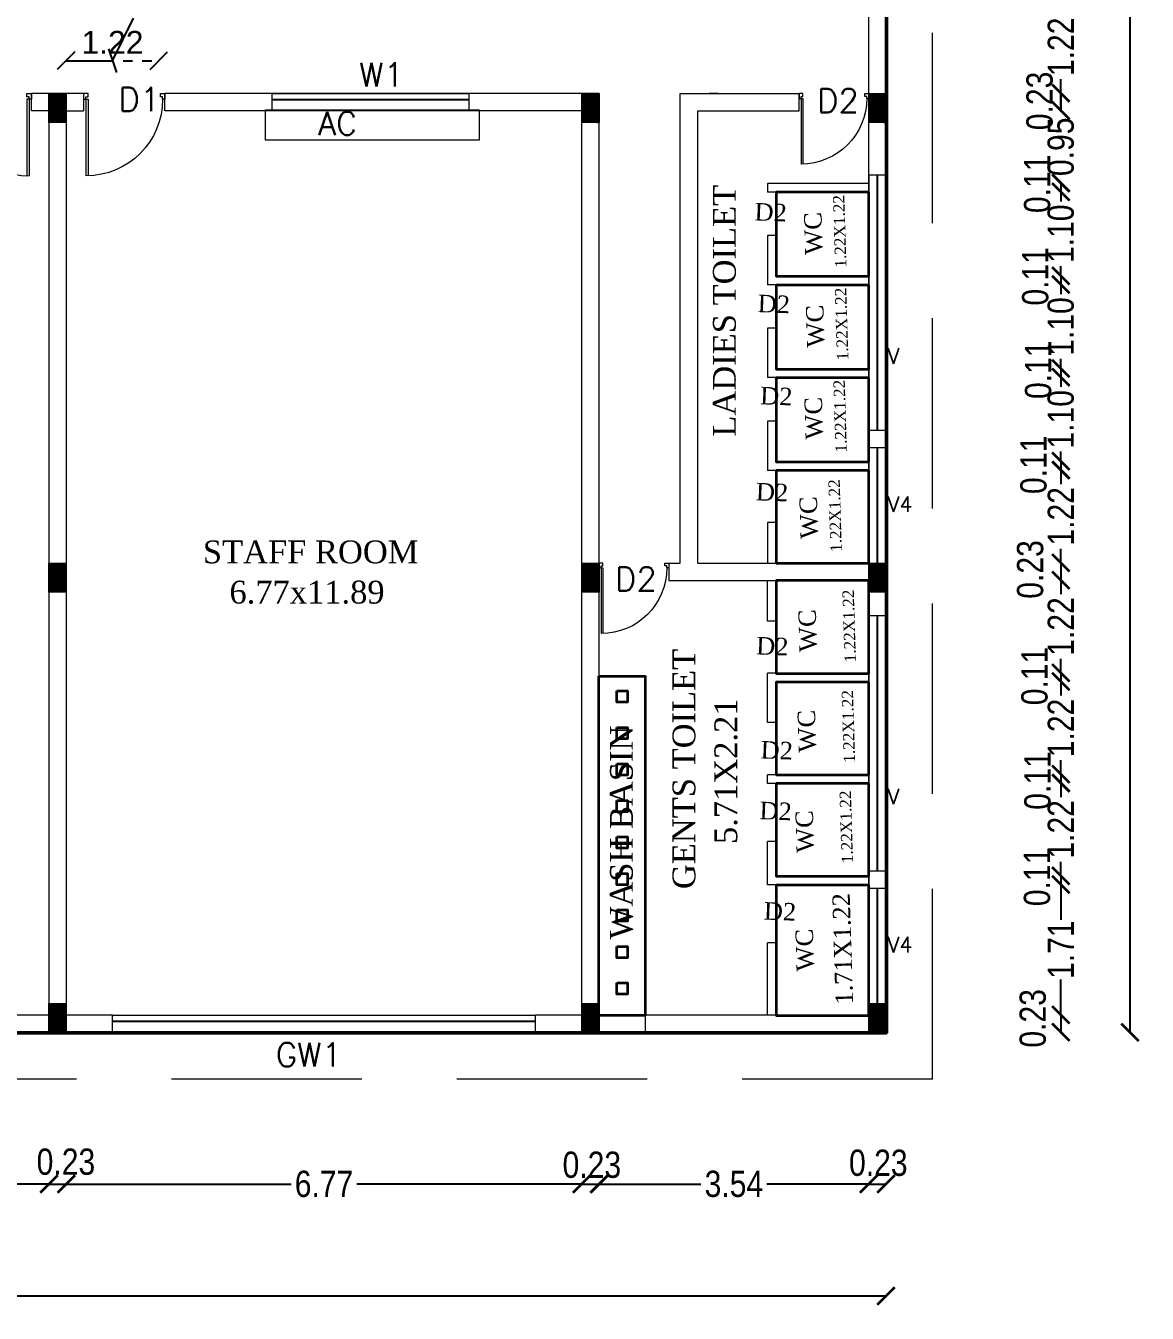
# Model space of a CAD drawing. Header units: metres. Extents: x 43 to 977, y 102 to 459.
# Drawn here: x 594.95 to 609.68, y 140.17 to 157.09 of the extents above; entities that cross this region are included whole.
import ezdxf

# ---------------------------------------------------------------- set-up
doc = ezdxf.new("R2010")
doc.units = ezdxf.units.M
doc.header["$MEASUREMENT"] = 0
doc.header["$PDMODE"] = 3
doc.linetypes.add('HIDDEN', pattern=[0.375, 0.25, -0.125])
doc.linetypes.add('PHANTOM2', pattern=[1.25, 0.625, -0.125, 0.125, -0.125, 0.125, -0.125])
doc.layers.get('0').update_dxf_attribs({"lineweight": 0})
doc.layers.get('Defpoints').update_dxf_attribs({"lineweight": 0})
for name, color, linetype, lineweight in [('BLK_1_FLR_1_ EXIT_WIDTH_ DOOR', 7, 'Continuous', 35), ('BLK_1_FLR_1_WASH', 4, 'Continuous', 35), ('BLK_1_FLR_1_WATER_CLOSET', 4, 'Continuous', 35), ('Column', 1, 'Continuous', 0), ('DIST_EXIT', 7, 'Continuous', 35), ('DOOR', 1, 'Continuous', 0), ('fence', 15, 'Continuous', 0), ('hatch', 7, 'Continuous', 0), ('TEXT', 130, 'Continuous', 0), ('WALL', 7, 'Continuous', 0), ('WIN', 13, 'Continuous', 0)]:
    doc.layers.add(name, color=color, linetype=linetype, lineweight=lineweight)
doc.layers.add('BLK_1_FLR_1_BLT_UP_AREA_EXISTING', color=10, linetype='Continuous')
doc.styles.add('ARIAL', font='arial.ttf')
doc.styles.get("Standard").update_dxf_attribs({"font": 'romans.shx'})
doc.styles.add('style2', font='romantic.ttf')
doc.styles.add('visa', font='swissc.ttf')
doc.dimstyles.new('o3', dxfattribs={"dimscale": 0.23, "dimtxt": 0.9, "dimasz": 1, "dimexe": 5, "dimexo": 9, "dimgap": 0.23, "dimtad": 0, "dimzin": 3, "dimdsep": 46, "dimtxsty": 'visa', "dimblk": 'ARCHTICK', "dimcen": 0.09, "dimse1": 1, "dimse2": 1, "dimclrd": 7, "dimclre": 256, "dimclrt": 7, "dimadec": 0, "dimazin": 0, "dimtfac": 0.23, "dimtofl": 0, "dimtmove": 2, "dimatfit": 1, "dimldrblk": 'ARCHTICK', "dimfxl": 0, "dimtolj": 1, "dimtzin": 0, "dimarcsym": 0})
doc.dimstyles.new('OPEN SPACE', dxfattribs={"dimtxt": 0.3, "dimasz": 0.23, "dimexe": 0.1875, "dimexo": 0.0625, "dimgap": 0.09, "dimtad": 3, "dimzin": 0, "dimdsep": 46, "dimtxsty": 'ARIAL', "dimblk": 'OBLIQUE', "dimcen": 0.09, "dimse1": 1, "dimse2": 1, "dimclrd": 6, "dimclre": 6, "dimclrt": 7, "dimadec": 0, "dimazin": 0, "dimtfac": 0.5, "dimtix": 1, "dimtmove": 0, "dimatfit": 3, "dimfxl": 0, "dimtolj": 1, "dimtzin": 0, "dimarcsym": 0})

# ---------------------------------------------------------------- blocks, each defined once
blk = doc.blocks.new('reterte')
for p, q in [((81308.78, 63026.8), (81308.78, 63060.8)), ((81309.78, 63026.8), (81309.78, 63060.79)), ((81308.78, 63026.8), (81309.78, 63026.8))]:
    blk.add_line(p, q)
for points in [[(81307.78, 63026.8), (81308.78, 63026.8), (81308.78, 63025.8), (81309.78, 63025.8), (81309.78, 63024.3), (81307.78, 63024.3)], [(81343.78, 63026.8), (81342.78, 63026.8), (81342.78, 63025.8), (81341.78, 63025.8), (81341.78, 63024.3), (81343.78, 63024.3)]]:
    blk.add_lwpolyline(points, close=True)
blk.add_arc((81308.78, 63026.8), 34, 0, 90)
blk = doc.blocks.new('_ArchTick')
at = {"color": 0, "const_width": 0.15}
blk.add_lwpolyline([(-0.5, -0.5), (0.5, 0.5)], dxfattribs=at)
blk = doc.blocks.new('*D205')
at = {"layer": 'Defpoints', "color": 0, "lineweight": 30}
for p in [(589.154, 145.788), (595.249, 145.788), (595.249, 141.872)]:
    blk.add_point(p, dxfattribs=at)
at = {"layer": 'WALL', "color": 7, "lineweight": -2}
for p, q in [((589.154, 141.872), (591.77, 141.872)), ((595.249, 141.872), (592.633, 141.872))]:
    blk.add_line(p, q, dxfattribs=at)
at = {"layer": 'WALL', "color": 7, "lineweight": -2, "xscale": 0.23, "yscale": 0.23, "zscale": 0.23, "rotation": 180}
blk.add_blockref('_ArchTick', (589.154, 141.872), dxfattribs=at)
at = {"layer": 'WALL', "color": 7, "lineweight": -2, "xscale": 0.23, "yscale": 0.23, "zscale": 0.23}
blk.add_blockref('_ArchTick', (595.249, 141.872), dxfattribs=at)
at = {"layer": 'WALL', "color": 7, "insert": (592.201, 141.872), "char_height": 0.345, "attachment_point": 5, "style": 'visa'}
blk.add_mtext('\\A1;6.10', dxfattribs=at)
blk = doc.blocks.new('*D206')
at = {"layer": 'Defpoints', "color": 0, "lineweight": 30}
for p in [(595.249, 145.788), (595.477, 145.788), (595.477, 141.872)]:
    blk.add_point(p, dxfattribs=at)
at = {"layer": 'WALL', "color": 7, "lineweight": -2}
blk.add_line((595.249, 141.872), (595.477, 141.872), dxfattribs=at)
at = {"layer": 'WALL', "color": 7, "lineweight": -2, "xscale": 0.23, "yscale": 0.23, "zscale": 0.23, "rotation": 180}
blk.add_blockref('_ArchTick', (595.249, 141.872), dxfattribs=at)
at = {"layer": 'WALL', "color": 7, "lineweight": -2, "xscale": 0.23, "yscale": 0.23, "zscale": 0.23}
blk.add_blockref('_ArchTick', (595.477, 141.872), dxfattribs=at)
at = {"layer": 'WALL', "color": 7, "insert": (595.473, 142.163), "char_height": 0.345, "attachment_point": 5, "style": 'visa'}
blk.add_mtext('\\A1;0.23', dxfattribs=at)
blk = doc.blocks.new('*D207')
at = {"layer": 'Defpoints', "color": 0, "lineweight": 30}
for p in [(595.477, 145.788), (602.252, 145.788), (602.252, 141.872)]:
    blk.add_point(p, dxfattribs=at)
at = {"layer": 'WALL', "color": 7, "lineweight": -2}
for p, q in [((595.477, 141.872), (598.433, 141.872)), ((602.252, 141.872), (599.297, 141.872))]:
    blk.add_line(p, q, dxfattribs=at)
at = {"layer": 'WALL', "color": 7, "lineweight": -2, "xscale": 0.23, "yscale": 0.23, "zscale": 0.23, "rotation": 180}
blk.add_blockref('_ArchTick', (595.477, 141.872), dxfattribs=at)
at = {"layer": 'WALL', "color": 7, "lineweight": -2, "xscale": 0.23, "yscale": 0.23, "zscale": 0.23}
blk.add_blockref('_ArchTick', (602.252, 141.872), dxfattribs=at)
at = {"layer": 'WALL', "color": 7, "insert": (598.865, 141.872), "char_height": 0.345, "attachment_point": 5, "style": 'visa'}
blk.add_mtext('\\A1;6.77', dxfattribs=at)
blk = doc.blocks.new('*D208')
at = {"layer": 'Defpoints', "color": 0, "lineweight": 30}
for p in [(602.252, 145.788), (602.481, 145.788), (602.481, 141.872)]:
    blk.add_point(p, dxfattribs=at)
at = {"layer": 'WALL', "color": 7, "lineweight": -2}
blk.add_line((602.252, 141.872), (602.481, 141.872), dxfattribs=at)
at = {"layer": 'WALL', "color": 7, "lineweight": -2, "xscale": 0.23, "yscale": 0.23, "zscale": 0.23, "rotation": 180}
blk.add_blockref('_ArchTick', (602.252, 141.872), dxfattribs=at)
at = {"layer": 'WALL', "color": 7, "lineweight": -2, "xscale": 0.23, "yscale": 0.23, "zscale": 0.23}
blk.add_blockref('_ArchTick', (602.481, 141.872), dxfattribs=at)
at = {"layer": 'WALL', "color": 7, "insert": (602.385, 142.123), "char_height": 0.345, "attachment_point": 5, "style": 'visa'}
blk.add_mtext('\\A1;0.23', dxfattribs=at)
blk = doc.blocks.new('*D209')
at = {"layer": 'Defpoints', "color": 0, "lineweight": 30}
for p in [(602.481, 145.788), (606.024, 144.412), (606.024, 141.872)]:
    blk.add_point(p, dxfattribs=at)
at = {"layer": 'WALL', "color": 7, "lineweight": -2}
for p, q in [((602.481, 141.872), (603.819, 141.872)), ((606.024, 141.872), (604.686, 141.872))]:
    blk.add_line(p, q, dxfattribs=at)
at = {"layer": 'WALL', "color": 7, "lineweight": -2, "xscale": 0.23, "yscale": 0.23, "zscale": 0.23, "rotation": 180}
blk.add_blockref('_ArchTick', (602.481, 141.872), dxfattribs=at)
at = {"layer": 'WALL', "color": 7, "lineweight": -2, "xscale": 0.23, "yscale": 0.23, "zscale": 0.23}
blk.add_blockref('_ArchTick', (606.024, 141.872), dxfattribs=at)
at = {"layer": 'WALL', "color": 7, "insert": (604.252, 141.872), "char_height": 0.345, "attachment_point": 5, "style": 'visa'}
blk.add_mtext('\\A1;3.54', dxfattribs=at)
blk = doc.blocks.new('*D210')
at = {"layer": 'Defpoints', "color": 0, "lineweight": 30}
for p in [(606.024, 144.412), (606.252, 144.412), (606.252, 141.872)]:
    blk.add_point(p, dxfattribs=at)
at = {"layer": 'WALL', "color": 7, "lineweight": -2}
blk.add_line((606.024, 141.872), (606.252, 141.872), dxfattribs=at)
at = {"layer": 'WALL', "color": 7, "lineweight": -2, "xscale": 0.23, "yscale": 0.23, "zscale": 0.23, "rotation": 180}
blk.add_blockref('_ArchTick', (606.024, 141.872), dxfattribs=at)
at = {"layer": 'WALL', "color": 7, "lineweight": -2, "xscale": 0.23, "yscale": 0.23, "zscale": 0.23}
blk.add_blockref('_ArchTick', (606.252, 141.872), dxfattribs=at)
at = {"layer": 'WALL', "color": 7, "insert": (606.15, 142.149), "char_height": 0.345, "attachment_point": 5, "style": 'visa'}
blk.add_mtext('\\A1;0.23', dxfattribs=at)
blk = doc.blocks.new('*D211')
at = {"layer": 'Defpoints', "color": 0, "lineweight": 30}
for p in [(535.383, 144.666), (606.252, 144.666), (606.252, 140.4)]:
    blk.add_point(p, dxfattribs=at)
at = {"layer": 'WALL', "color": 7, "lineweight": -2}
for p, q in [((535.383, 140.4), (570.271, 140.4)), ((606.252, 140.4), (571.364, 140.4))]:
    blk.add_line(p, q, dxfattribs=at)
at = {"layer": 'WALL', "color": 7, "lineweight": -2, "xscale": 0.23, "yscale": 0.23, "zscale": 0.23, "rotation": 180}
blk.add_blockref('_ArchTick', (535.383, 140.4), dxfattribs=at)
at = {"layer": 'WALL', "color": 7, "lineweight": -2, "xscale": 0.23, "yscale": 0.23, "zscale": 0.23}
blk.add_blockref('_ArchTick', (606.252, 140.4), dxfattribs=at)
at = {"layer": 'WALL', "color": 7, "insert": (570.817, 140.4), "char_height": 0.345, "attachment_point": 5, "style": 'visa'}
blk.add_mtext('\\A1;70.87', dxfattribs=at)
blk = doc.blocks.new('*D557')
at = {"layer": 'Defpoints', "color": 0, "lineweight": 30}
for p in [(605.792, 157.428), (604.929, 156.209), (608.549, 156.209)]:
    blk.add_point(p, dxfattribs=at)
at = {"layer": 'WALL', "color": 7, "lineweight": -2}
for p, q in [((608.549, 157.428), (608.549, 157.243)), ((608.549, 156.209), (608.549, 156.394))]:
    blk.add_line(p, q, dxfattribs=at)
at = {"layer": 'WALL', "color": 7, "lineweight": -2, "xscale": 0.23, "yscale": 0.23, "zscale": 0.23}
for p, rotation in [((608.549, 157.428), 90), ((608.549, 156.209), 270)]:
    blk.add_blockref('_ArchTick', p, dxfattribs=dict(at, rotation=rotation))
at = {"layer": 'WALL', "color": 7, "insert": (608.549, 156.818), "char_height": 0.345, "attachment_point": 5, "rotation": 90, "style": 'visa'}
blk.add_mtext('\\A1;1.22', dxfattribs=at)
blk = doc.blocks.new('*D558')
at = {"layer": 'Defpoints', "color": 0, "lineweight": 30}
for p in [(604.929, 156.209), (604.929, 155.98), (608.549, 155.98)]:
    blk.add_point(p, dxfattribs=at)
at = {"layer": 'WALL', "color": 7, "lineweight": -2}
blk.add_line((608.549, 156.209), (608.549, 155.98), dxfattribs=at)
at = {"layer": 'WALL', "color": 7, "lineweight": -2, "xscale": 0.23, "yscale": 0.23, "zscale": 0.23}
for p, rotation in [((608.549, 156.209), 90), ((608.549, 155.98), 270)]:
    blk.add_blockref('_ArchTick', p, dxfattribs=dict(at, rotation=rotation))
at = {"layer": 'WALL', "color": 7, "insert": (608.271, 156.107), "char_height": 0.345, "attachment_point": 5, "rotation": 90, "style": 'visa'}
blk.add_mtext('\\A1;0.23', dxfattribs=at)
blk = doc.blocks.new('*D559')
at = {"layer": 'Defpoints', "color": 0, "lineweight": 30}
for p in [(604.929, 155.98), (605.888, 155.028), (608.549, 155.028)]:
    blk.add_point(p, dxfattribs=at)
at = {"layer": 'WALL', "color": 7, "lineweight": -2}
for p, q in [((608.549, 155.98), (608.549, 156.21)), ((608.549, 155.028), (608.549, 154.798))]:
    blk.add_line(p, q, dxfattribs=at)
at = {"layer": 'WALL', "color": 7, "lineweight": -2, "xscale": 0.23, "yscale": 0.23, "zscale": 0.23}
for p, rotation in [((608.549, 155.98), 270), ((608.549, 155.028), 90)]:
    blk.add_blockref('_ArchTick', p, dxfattribs=dict(at, rotation=rotation))
at = {"layer": 'WALL', "color": 7, "insert": (608.549, 155.504), "char_height": 0.345, "attachment_point": 5, "rotation": 90, "style": 'visa'}
blk.add_mtext('\\A1;0.95', dxfattribs=at)
blk = doc.blocks.new('*D560')
at = {"layer": 'Defpoints', "color": 0, "lineweight": 30}
for p in [(605.888, 155.028), (605.888, 154.913), (608.549, 154.913)]:
    blk.add_point(p, dxfattribs=at)
at = {"layer": 'WALL', "color": 7, "lineweight": -2}
blk.add_line((608.549, 155.028), (608.549, 154.913), dxfattribs=at)
at = {"layer": 'WALL', "color": 7, "lineweight": -2, "xscale": 0.23, "yscale": 0.23, "zscale": 0.23}
for p, rotation in [((608.549, 155.028), 90), ((608.549, 154.913), 270)]:
    blk.add_blockref('_ArchTick', p, dxfattribs=dict(at, rotation=rotation))
at = {"layer": 'WALL', "color": 7, "insert": (608.239, 155.018), "char_height": 0.345, "attachment_point": 5, "rotation": 90, "style": 'visa'}
blk.add_mtext('\\A1;0.11', dxfattribs=at)
blk = doc.blocks.new('*D561')
at = {"layer": 'Defpoints', "color": 0, "lineweight": 30}
for p in [(605.888, 154.913), (605.888, 153.809), (608.549, 153.809)]:
    blk.add_point(p, dxfattribs=at)
at = {"layer": 'WALL', "color": 7, "lineweight": -2}
for p, q in [((608.549, 154.913), (608.549, 154.786)), ((608.549, 153.809), (608.549, 153.936))]:
    blk.add_line(p, q, dxfattribs=at)
at = {"layer": 'WALL', "color": 7, "lineweight": -2, "xscale": 0.23, "yscale": 0.23, "zscale": 0.23}
for p, rotation in [((608.549, 154.913), 90), ((608.549, 153.809), 270)]:
    blk.add_blockref('_ArchTick', p, dxfattribs=dict(at, rotation=rotation))
at = {"layer": 'WALL', "color": 7, "insert": (608.549, 154.361), "char_height": 0.345, "attachment_point": 5, "rotation": 90, "style": 'visa'}
blk.add_mtext('\\A1;1.10', dxfattribs=at)
blk = doc.blocks.new('*D562')
at = {"layer": 'Defpoints', "color": 0, "lineweight": 30}
for p in [(605.888, 153.809), (605.888, 153.694), (608.549, 153.694)]:
    blk.add_point(p, dxfattribs=at)
at = {"layer": 'WALL', "color": 7, "lineweight": -2}
blk.add_line((608.549, 153.809), (608.549, 153.694), dxfattribs=at)
at = {"layer": 'WALL', "color": 7, "lineweight": -2, "xscale": 0.23, "yscale": 0.23, "zscale": 0.23}
for p, rotation in [((608.549, 153.809), 90), ((608.549, 153.694), 270)]:
    blk.add_blockref('_ArchTick', p, dxfattribs=dict(at, rotation=rotation))
at = {"layer": 'WALL', "color": 7, "insert": (608.214, 153.802), "char_height": 0.345, "attachment_point": 5, "rotation": 90, "style": 'visa'}
blk.add_mtext('\\A1;0.11', dxfattribs=at)
blk = doc.blocks.new('*D563')
at = {"layer": 'Defpoints', "color": 0, "lineweight": 30}
for p in [(605.888, 153.694), (605.888, 152.59), (608.549, 152.59)]:
    blk.add_point(p, dxfattribs=at)
at = {"layer": 'WALL', "color": 7, "lineweight": -2}
for p, q in [((608.549, 153.694), (608.549, 153.567)), ((608.549, 152.59), (608.549, 152.717))]:
    blk.add_line(p, q, dxfattribs=at)
at = {"layer": 'WALL', "color": 7, "lineweight": -2, "xscale": 0.23, "yscale": 0.23, "zscale": 0.23}
for p, rotation in [((608.549, 153.694), 90), ((608.549, 152.59), 270)]:
    blk.add_blockref('_ArchTick', p, dxfattribs=dict(at, rotation=rotation))
at = {"layer": 'WALL', "color": 7, "insert": (608.549, 153.142), "char_height": 0.345, "attachment_point": 5, "rotation": 90, "style": 'visa'}
blk.add_mtext('\\A1;1.10', dxfattribs=at)
blk = doc.blocks.new('*D564')
at = {"layer": 'Defpoints', "color": 0, "lineweight": 30}
for p in [(605.888, 152.59), (605.888, 152.475), (608.549, 152.475)]:
    blk.add_point(p, dxfattribs=at)
at = {"layer": 'WALL', "color": 7, "lineweight": -2}
blk.add_line((608.549, 152.59), (608.549, 152.475), dxfattribs=at)
at = {"layer": 'WALL', "color": 7, "lineweight": -2, "xscale": 0.23, "yscale": 0.23, "zscale": 0.23}
for p, rotation in [((608.549, 152.59), 90), ((608.549, 152.475), 270)]:
    blk.add_blockref('_ArchTick', p, dxfattribs=dict(at, rotation=rotation))
at = {"layer": 'WALL', "color": 7, "insert": (608.252, 152.574), "char_height": 0.345, "attachment_point": 5, "rotation": 90, "style": 'visa'}
blk.add_mtext('\\A1;0.11', dxfattribs=at)
blk = doc.blocks.new('*D565')
at = {"layer": 'Defpoints', "color": 0, "lineweight": 30}
for p in [(605.888, 152.475), (605.888, 151.371), (608.549, 151.371)]:
    blk.add_point(p, dxfattribs=at)
at = {"layer": 'WALL', "color": 7, "lineweight": -2}
for p, q in [((608.549, 152.475), (608.549, 152.348)), ((608.549, 151.371), (608.549, 151.498))]:
    blk.add_line(p, q, dxfattribs=at)
at = {"layer": 'WALL', "color": 7, "lineweight": -2, "xscale": 0.23, "yscale": 0.23, "zscale": 0.23}
for p, rotation in [((608.549, 152.475), 90), ((608.549, 151.371), 270)]:
    blk.add_blockref('_ArchTick', p, dxfattribs=dict(at, rotation=rotation))
at = {"layer": 'WALL', "color": 7, "insert": (608.549, 151.923), "char_height": 0.345, "attachment_point": 5, "rotation": 90, "style": 'visa'}
blk.add_mtext('\\A1;1.10', dxfattribs=at)
blk = doc.blocks.new('*D566')
at = {"layer": 'Defpoints', "color": 0, "lineweight": 30}
for p in [(605.888, 151.371), (605.888, 151.256), (608.549, 151.256)]:
    blk.add_point(p, dxfattribs=at)
at = {"layer": 'WALL', "color": 7, "lineweight": -2}
blk.add_line((608.549, 151.371), (608.549, 151.256), dxfattribs=at)
at = {"layer": 'WALL', "color": 7, "lineweight": -2, "xscale": 0.23, "yscale": 0.23, "zscale": 0.23}
for p, rotation in [((608.549, 151.371), 90), ((608.549, 151.256), 270)]:
    blk.add_blockref('_ArchTick', p, dxfattribs=dict(at, rotation=rotation))
at = {"layer": 'WALL', "color": 7, "insert": (608.191, 151.325), "char_height": 0.345, "attachment_point": 5, "rotation": 90, "style": 'visa'}
blk.add_mtext('\\A1;0.11', dxfattribs=at)
blk = doc.blocks.new('*D567')
at = {"layer": 'Defpoints', "color": 0, "lineweight": 30}
for p in [(605.888, 151.256), (605.85, 150.037), (608.549, 150.037)]:
    blk.add_point(p, dxfattribs=at)
at = {"layer": 'WALL', "color": 7, "lineweight": -2}
for p, q in [((608.549, 151.256), (608.549, 151.072)), ((608.549, 150.037), (608.549, 150.222))]:
    blk.add_line(p, q, dxfattribs=at)
at = {"layer": 'WALL', "color": 7, "lineweight": -2, "xscale": 0.23, "yscale": 0.23, "zscale": 0.23}
for p, rotation in [((608.549, 151.256), 90), ((608.549, 150.037), 270)]:
    blk.add_blockref('_ArchTick', p, dxfattribs=dict(at, rotation=rotation))
at = {"layer": 'WALL', "color": 7, "insert": (608.549, 150.647), "char_height": 0.345, "attachment_point": 5, "rotation": 90, "style": 'visa'}
blk.add_mtext('\\A1;1.22', dxfattribs=at)
blk = doc.blocks.new('*D568')
at = {"layer": 'Defpoints', "color": 0, "lineweight": 30}
for p in [(605.85, 150.037), (605.85, 149.809), (608.549, 149.809)]:
    blk.add_point(p, dxfattribs=at)
at = {"layer": 'WALL', "color": 7, "lineweight": -2}
blk.add_line((608.549, 150.037), (608.549, 149.809), dxfattribs=at)
at = {"layer": 'WALL', "color": 7, "lineweight": -2, "xscale": 0.23, "yscale": 0.23, "zscale": 0.23}
for p, rotation in [((608.549, 150.037), 90), ((608.549, 149.809), 270)]:
    blk.add_blockref('_ArchTick', p, dxfattribs=dict(at, rotation=rotation))
at = {"layer": 'WALL', "color": 7, "insert": (608.147, 149.949), "char_height": 0.345, "attachment_point": 5, "rotation": 90, "style": 'visa'}
blk.add_mtext('\\A1;0.23', dxfattribs=at)
blk = doc.blocks.new('*D569')
at = {"layer": 'Defpoints', "color": 0, "lineweight": 30}
for p in [(605.85, 149.809), (605.85, 148.59), (608.549, 148.59)]:
    blk.add_point(p, dxfattribs=at)
at = {"layer": 'WALL', "color": 7, "lineweight": -2}
for p, q in [((608.549, 149.809), (608.549, 149.624)), ((608.549, 148.59), (608.549, 148.775))]:
    blk.add_line(p, q, dxfattribs=at)
at = {"layer": 'WALL', "color": 7, "lineweight": -2, "xscale": 0.23, "yscale": 0.23, "zscale": 0.23}
for p, rotation in [((608.549, 149.809), 90), ((608.549, 148.59), 270)]:
    blk.add_blockref('_ArchTick', p, dxfattribs=dict(at, rotation=rotation))
at = {"layer": 'WALL', "color": 7, "insert": (608.549, 149.199), "char_height": 0.345, "attachment_point": 5, "rotation": 90, "style": 'visa'}
blk.add_mtext('\\A1;1.22', dxfattribs=at)
blk = doc.blocks.new('*D570')
at = {"layer": 'Defpoints', "color": 0, "lineweight": 30}
for p in [(605.85, 148.59), (605.85, 148.476), (608.549, 148.476)]:
    blk.add_point(p, dxfattribs=at)
at = {"layer": 'WALL', "color": 7, "lineweight": -2}
blk.add_line((608.549, 148.59), (608.549, 148.476), dxfattribs=at)
at = {"layer": 'WALL', "color": 7, "lineweight": -2, "xscale": 0.23, "yscale": 0.23, "zscale": 0.23}
for p, rotation in [((608.549, 148.59), 90), ((608.549, 148.476), 270)]:
    blk.add_blockref('_ArchTick', p, dxfattribs=dict(at, rotation=rotation))
at = {"layer": 'WALL', "color": 7, "insert": (608.204, 148.549), "char_height": 0.345, "attachment_point": 5, "rotation": 90, "style": 'visa'}
blk.add_mtext('\\A1;0.11', dxfattribs=at)
blk = doc.blocks.new('*D571')
at = {"layer": 'Defpoints', "color": 0, "lineweight": 30}
for p in [(605.85, 148.476), (605.85, 147.257), (608.549, 147.257)]:
    blk.add_point(p, dxfattribs=at)
at = {"layer": 'WALL', "color": 7, "lineweight": -2}
for p, q in [((608.549, 148.476), (608.549, 148.291)), ((608.549, 147.257), (608.549, 147.442))]:
    blk.add_line(p, q, dxfattribs=at)
at = {"layer": 'WALL', "color": 7, "lineweight": -2, "xscale": 0.23, "yscale": 0.23, "zscale": 0.23}
for p, rotation in [((608.549, 148.476), 90), ((608.549, 147.257), 270)]:
    blk.add_blockref('_ArchTick', p, dxfattribs=dict(at, rotation=rotation))
at = {"layer": 'WALL', "color": 7, "insert": (608.549, 147.866), "char_height": 0.345, "attachment_point": 5, "rotation": 90, "style": 'visa'}
blk.add_mtext('\\A1;1.22', dxfattribs=at)
blk = doc.blocks.new('*D572')
at = {"layer": 'Defpoints', "color": 0, "lineweight": 30}
for p in [(605.85, 147.257), (605.85, 147.142), (608.549, 147.142)]:
    blk.add_point(p, dxfattribs=at)
at = {"layer": 'WALL', "color": 7, "lineweight": -2}
blk.add_line((608.549, 147.257), (608.549, 147.142), dxfattribs=at)
at = {"layer": 'WALL', "color": 7, "lineweight": -2, "xscale": 0.23, "yscale": 0.23, "zscale": 0.23}
for p, rotation in [((608.549, 147.257), 90), ((608.549, 147.142), 270)]:
    blk.add_blockref('_ArchTick', p, dxfattribs=dict(at, rotation=rotation))
at = {"layer": 'WALL', "color": 7, "insert": (608.243, 147.175), "char_height": 0.345, "attachment_point": 5, "rotation": 90, "style": 'visa'}
blk.add_mtext('\\A1;0.11', dxfattribs=at)
blk = doc.blocks.new('*D573')
at = {"layer": 'Defpoints', "color": 0, "lineweight": 30}
for p in [(605.85, 147.142), (605.85, 145.923), (608.549, 145.923)]:
    blk.add_point(p, dxfattribs=at)
at = {"layer": 'WALL', "color": 7, "lineweight": -2}
for p, q in [((608.549, 147.142), (608.549, 146.957)), ((608.549, 145.923), (608.549, 146.108))]:
    blk.add_line(p, q, dxfattribs=at)
at = {"layer": 'WALL', "color": 7, "lineweight": -2, "xscale": 0.23, "yscale": 0.23, "zscale": 0.23}
for p, rotation in [((608.549, 147.142), 90), ((608.549, 145.923), 270)]:
    blk.add_blockref('_ArchTick', p, dxfattribs=dict(at, rotation=rotation))
at = {"layer": 'WALL', "color": 7, "insert": (608.549, 146.533), "char_height": 0.345, "attachment_point": 5, "rotation": 90, "style": 'visa'}
blk.add_mtext('\\A1;1.22', dxfattribs=at)
blk = doc.blocks.new('*D574')
at = {"layer": 'Defpoints', "color": 0, "lineweight": 30}
for p in [(605.85, 145.923), (605.85, 145.809), (608.549, 145.809)]:
    blk.add_point(p, dxfattribs=at)
at = {"layer": 'WALL', "color": 7, "lineweight": -2}
blk.add_line((608.549, 145.923), (608.549, 145.809), dxfattribs=at)
at = {"layer": 'WALL', "color": 7, "lineweight": -2, "xscale": 0.23, "yscale": 0.23, "zscale": 0.23}
for p, rotation in [((608.549, 145.923), 90), ((608.549, 145.809), 270)]:
    blk.add_blockref('_ArchTick', p, dxfattribs=dict(at, rotation=rotation))
at = {"layer": 'WALL', "color": 7, "insert": (608.237, 145.908), "char_height": 0.345, "attachment_point": 5, "rotation": 90, "style": 'visa'}
blk.add_mtext('\\A1;0.11', dxfattribs=at)
blk = doc.blocks.new('*D575')
at = {"layer": 'Defpoints', "color": 0, "lineweight": 30}
for p in [(605.85, 145.809), (605.85, 144.095), (608.549, 144.095)]:
    blk.add_point(p, dxfattribs=at)
at = {"layer": 'WALL', "color": 7, "lineweight": -2}
for p, q in [((608.549, 145.809), (608.549, 145.346)), ((608.549, 144.095), (608.549, 144.558))]:
    blk.add_line(p, q, dxfattribs=at)
at = {"layer": 'WALL', "color": 7, "lineweight": -2, "xscale": 0.23, "yscale": 0.23, "zscale": 0.23}
for p, rotation in [((608.549, 145.809), 90), ((608.549, 144.095), 270)]:
    blk.add_blockref('_ArchTick', p, dxfattribs=dict(at, rotation=rotation))
at = {"layer": 'WALL', "color": 7, "insert": (608.549, 144.952), "char_height": 0.345, "attachment_point": 5, "rotation": 90, "style": 'visa'}
blk.add_mtext('\\A1;1.71', dxfattribs=at)
blk = doc.blocks.new('*D576')
at = {"layer": 'Defpoints', "color": 0, "lineweight": 30}
for p in [(605.85, 144.095), (605.85, 143.866), (608.549, 143.866)]:
    blk.add_point(p, dxfattribs=at)
at = {"layer": 'WALL', "color": 7, "lineweight": -2}
blk.add_line((608.549, 144.095), (608.549, 143.866), dxfattribs=at)
at = {"layer": 'WALL', "color": 7, "lineweight": -2, "xscale": 0.23, "yscale": 0.23, "zscale": 0.23}
for p, rotation in [((608.549, 144.095), 90), ((608.549, 143.866), 270)]:
    blk.add_blockref('_ArchTick', p, dxfattribs=dict(at, rotation=rotation))
at = {"layer": 'WALL', "color": 7, "insert": (608.181, 144.049), "char_height": 0.345, "attachment_point": 5, "rotation": 90, "style": 'visa'}
blk.add_mtext('\\A1;0.23', dxfattribs=at)
blk = doc.blocks.new('*D577')
at = {"layer": 'Defpoints', "color": 0, "lineweight": 30}
for p in [(606.025, 182.185), (605.85, 143.866), (609.458, 143.866)]:
    blk.add_point(p, dxfattribs=at)
at = {"layer": 'WALL', "color": 7, "lineweight": -2}
for p, q in [((609.458, 182.185), (609.458, 163.572)), ((609.458, 143.866), (609.458, 162.479))]:
    blk.add_line(p, q, dxfattribs=at)
at = {"layer": 'WALL', "color": 7, "lineweight": -2, "xscale": 0.23, "yscale": 0.23, "zscale": 0.23}
for p, rotation in [((609.458, 182.185), 90), ((609.458, 143.866), 270)]:
    blk.add_blockref('_ArchTick', p, dxfattribs=dict(at, rotation=rotation))
at = {"layer": 'WALL', "color": 7, "insert": (609.458, 163.025), "char_height": 0.345, "attachment_point": 5, "rotation": 90, "style": 'visa'}
blk.add_mtext('\\A1;38.32', dxfattribs=at)
blk = doc.blocks.new('_Oblique')
at = {"color": 0, "linetype": 'ByBlock', "lineweight": -2}
blk.add_line((-0.5, -0.5), (0.5, 0.5), dxfattribs=at)
blk = doc.blocks.new('*D718')
at = {"layer": 'BLK_1_FLR_1_ EXIT_WIDTH_ DOOR', "color": 2, "linetype": 'PHANTOM2', "lineweight": -2}
blk.add_line((595.475, 156.636), (596.695, 156.636), dxfattribs=at)
at = {"layer": 'Defpoints', "color": 0, "lineweight": 80}
for p in [(596.695, 156.636), (595.475, 156.417), (596.695, 156.417)]:
    blk.add_point(p, dxfattribs=at)
at = {"layer": 'BLK_1_FLR_1_ EXIT_WIDTH_ DOOR', "color": 2, "lineweight": -2, "xscale": 0.23, "yscale": 0.23, "zscale": 0.23, "rotation": 180}
blk.add_blockref('_Oblique', (595.475, 156.636), dxfattribs=at)
at = {"layer": 'BLK_1_FLR_1_ EXIT_WIDTH_ DOOR', "color": 2, "lineweight": -2, "xscale": 0.23, "yscale": 0.23, "zscale": 0.23}
blk.add_blockref('_Oblique', (596.695, 156.636), dxfattribs=at)
at = {"layer": 'BLK_1_FLR_1_ EXIT_WIDTH_ DOOR', "color": 2, "lineweight": 35, "insert": (596.085, 156.877), "char_height": 0.3, "attachment_point": 5, "style": 'ARIAL'}
blk.add_mtext('\\A1;1.22', dxfattribs=at)
blk = doc.blocks.new('*D719')
at = {"layer": 'Defpoints', "color": 0, "lineweight": 80}
for p in [(600.386, 165.321), (600.386, 165.321), (596.085, 156.636)]:
    blk.add_point(p, dxfattribs=at)
at = {"layer": 'DIST_EXIT', "color": 7, "linetype": 'PHANTOM2', "lineweight": -2}
blk.add_line((596.085, 156.636), (600.386, 165.321), dxfattribs=at)
at = {"layer": 'DIST_EXIT', "color": 7, "lineweight": -2, "xscale": 0.23, "yscale": 0.23, "zscale": 0.23}
for p, rotation in [((600.386, 165.321), 63.6542074682995), ((596.085, 156.636), 243.6542074682995)]:
    blk.add_blockref('_Oblique', p, dxfattribs=dict(at, rotation=rotation))
at = {"layer": 'DIST_EXIT', "color": 7, "lineweight": 35, "insert": (598.017, 161.086), "char_height": 0.3, "attachment_point": 5, "rotation": 63.6542, "style": 'ARIAL'}
blk.add_mtext('\\A1;9.69', dxfattribs=at)

msp = doc.modelspace()

# ---------------------------------------------------------------- hatches: boundary and pattern name
at = {"layer": 'hatch'}
h = msp.add_hatch(dxfattribs=at)
h.set_pattern_fill('ANSI31', color=256, scale=0.025396, style=0)
h.set_pattern_definition([(45, (-4843.8485588, 1821.5647746), (-0.0022447263868, 0.0022447263868), [])])
h.paths.add_polyline_path([(595.47746, 156.20407), (595.24889, 156.20407), (595.24889, 155.82313), (595.47746, 155.82313)])
h = msp.add_hatch(dxfattribs=at)
h.set_pattern_fill('ANSI31', color=256, scale=0.025396, style=0)
h.set_pattern_definition([(45, (-4836.8452204, 1821.5647746), (-0.0022447263868, 0.0022447263868), [])])
h.paths.add_polyline_path([(602.48079, 156.20407), (602.25223, 156.20407), (602.25223, 155.82313), (602.48079, 155.82313)])
h = msp.add_hatch(dxfattribs=at)
h.set_pattern_fill('ANSI31', color=256, scale=0.025396, style=0)
h.set_pattern_definition([(45, (-4833.0738876, 1821.5647746), (-0.0022447263868, 0.0022447263868), [])])
h.paths.add_polyline_path([(606.25213, 156.20407), (606.02356, 156.20407), (606.02356, 155.82313), (606.25213, 155.82313)])
h = msp.add_hatch(dxfattribs=at)
h.set_pattern_fill('ANSI31', color=256, scale=0.025396, style=0)
h.set_pattern_definition([(45, (-4843.8485588, 1815.3935028), (-0.0022447263868, 0.0022447263868), [])])
h.paths.add_polyline_path([(595.47746, 150.0328), (595.24889, 150.0328), (595.24889, 149.65185), (595.47746, 149.65185)])
h = msp.add_hatch(dxfattribs=at)
h.set_pattern_fill('ANSI31', color=256, scale=0.025396, style=0)
h.set_pattern_definition([(45, (-4836.8452204, 1815.3935028), (-0.0022447263868, 0.0022447263868), [])])
h.paths.add_polyline_path([(602.48079, 150.0328), (602.25223, 150.0328), (602.25223, 149.65185), (602.48079, 149.65185)])
h = msp.add_hatch(dxfattribs=at)
h.set_pattern_fill('ANSI31', color=256, scale=0.025396, style=0)
h.set_pattern_definition([(45, (-4833.0738876, 1815.3935028), (-0.0022447263868, 0.0022447263868), [])])
h.paths.add_polyline_path([(606.25213, 150.0328), (606.02356, 150.0328), (606.02356, 149.65185), (606.25213, 149.65185)])
h = msp.add_hatch(dxfattribs=at)
h.set_pattern_fill('ANSI31', color=256, scale=0.025396, style=0)
h.set_pattern_definition([(45, (-4843.8485588, 1809.6031738), (-0.0022447263868, 0.0022447263868), [])])
h.paths.add_polyline_path([(595.47746, 144.24247), (595.24889, 144.24247), (595.24889, 143.86152), (595.47746, 143.86152)])
h = msp.add_hatch(dxfattribs=at)
h.set_pattern_fill('ANSI31', color=256, scale=0.025396, style=0)
h.set_pattern_definition([(45, (-4836.8452204, 1809.6031738), (-0.0022447263868, 0.0022447263868), [])])
h.paths.add_polyline_path([(602.48079, 144.24247), (602.25223, 144.24247), (602.25223, 143.86152), (602.48079, 143.86152)])
h = msp.add_hatch(dxfattribs=at)
h.set_pattern_fill('ANSI31', color=256, scale=0.025396, style=0)
h.set_pattern_definition([(45, (-4833.0738876, 1809.6031738), (-0.0022447263868, 0.0022447263868), [])])
h.paths.add_polyline_path([(606.25213, 144.24247), (606.02356, 144.24247), (606.02356, 143.86152), (606.25213, 143.86152)])

# ---------------------------------------------------------------- linework, layer by layer
at = {"layer": 'BLK_1_FLR_1_BLT_UP_AREA_EXISTING', "color": 26, "lineweight": 50}
msp.add_lwpolyline([(602.8964, 196.00213), (603.21557, 195.03828), (603.5227, 194.07053), (603.81775, 193.09902), (604.10068, 192.12392), (604.37143, 191.14536), (604.62997, 190.16351), (604.87626, 189.17851), (605.11026, 188.19052), (605.33193, 187.1997), (605.54124, 186.20618), (605.92264, 184.21172), (606.09467, 183.21108), (606.15983, 182.81127), (606.25423, 182.20837), (606.25585, 143.85945), (535.38478, 143.85945)], dxfattribs=at)
at = {"layer": 'BLK_1_FLR_1_WASH', "color": 55, "lineweight": 35, "ltscale": 20}
msp.add_lwpolyline([(602.4783, 148.54614), (603.08781, 148.54614), (603.08781, 144.08759), (602.4783, 144.08759)], close=True, dxfattribs=at)
at = {"layer": 'BLK_1_FLR_1_WASH', "color": 60, "lineweight": 35}
for points in [[(602.71405, 148.35163), (602.85206, 148.35163), (602.85206, 148.20312), (602.71405, 148.20312)], [(602.71405, 147.87215), (602.85206, 147.87215), (602.85206, 147.72363), (602.71405, 147.72363)], [(602.71405, 147.39266), (602.85206, 147.39266), (602.85206, 147.24414), (602.71405, 147.24414)], [(602.71405, 146.91317), (602.85206, 146.91317), (602.85206, 146.76466), (602.71405, 146.76466)], [(602.71405, 146.43369), (602.85206, 146.43369), (602.85206, 146.28517), (602.71405, 146.28517)], [(602.71405, 145.9542), (602.85206, 145.9542), (602.85206, 145.80568), (602.71405, 145.80568)], [(602.71405, 145.47471), (602.85206, 145.47471), (602.85206, 145.3262), (602.71405, 145.3262)], [(602.71405, 144.99523), (602.85206, 144.99523), (602.85206, 144.84671), (602.71405, 144.84671)], [(602.71405, 144.51574), (602.85206, 144.51574), (602.85206, 144.36722), (602.71405, 144.36722)]]:
    msp.add_lwpolyline(points, close=True, dxfattribs=at)
at = {"layer": 'BLK_1_FLR_1_WATER_CLOSET', "color": 2, "lineweight": 35, "ltscale": 20}
for points in [[(606.02523, 154.90637), (604.80622, 154.90637), (604.80622, 153.80163), (606.02523, 153.80163)], [(606.02523, 153.68735), (604.80622, 153.68735), (604.80622, 152.58262), (606.02523, 152.58262)], [(606.02523, 152.46833), (604.80622, 152.46833), (604.80622, 151.3636), (606.02523, 151.3636)], [(606.02523, 151.24932), (604.80622, 151.24932), (604.80622, 150.0303), (606.02523, 150.0303)]]:
    msp.add_lwpolyline(points, close=True, dxfattribs=at)
at = {"layer": 'BLK_1_FLR_1_WATER_CLOSET', "color": 1, "lineweight": 35, "ltscale": 20}
for points in [[(606.02523, 149.80173), (604.80622, 149.80173), (604.80622, 148.58272), (606.02523, 148.58272)], [(606.02523, 148.46844), (604.80622, 148.46844), (604.80622, 147.24942), (606.02523, 147.24942)], [(606.02523, 147.13514), (604.80622, 147.13514), (604.80622, 145.91612), (606.02523, 145.91612)], [(606.02523, 145.80184), (604.80622, 145.80184), (604.80622, 144.08759), (606.02523, 144.08759)]]:
    msp.add_lwpolyline(points, close=True, dxfattribs=at)
at = {"layer": 'Column'}
for points in [[(595.24889, 156.20407), (595.47746, 156.20407), (595.47746, 155.82313), (595.24889, 155.82313)], [(602.25223, 156.20407), (602.48079, 156.20407), (602.48079, 155.82313), (602.25223, 155.82313)], [(606.02356, 156.20407), (606.25213, 156.20407), (606.25213, 155.82313), (606.02356, 155.82313)], [(595.24889, 150.0328), (595.47746, 150.0328), (595.47746, 149.65185), (595.24889, 149.65185)], [(602.25223, 150.0328), (602.48079, 150.0328), (602.48079, 149.65185), (602.25223, 149.65185)], [(606.02356, 150.0328), (606.25213, 150.0328), (606.25213, 149.65185), (606.02356, 149.65185)], [(595.24889, 144.24247), (595.47746, 144.24247), (595.47746, 143.86152), (595.24889, 143.86152)], [(602.25223, 144.24247), (602.48079, 144.24247), (602.48079, 143.86152), (602.25223, 143.86152)], [(606.02356, 144.24247), (606.25213, 144.24247), (606.25213, 143.86152), (606.02356, 143.86152)]]:
    msp.add_lwpolyline(points, close=True, dxfattribs=at)
at = {"layer": 'fence', "linetype": 'HIDDEN', "ltscale": 10}
for q in [(606.86164, 182.25616), (534.77318, 143.25202)]:
    msp.add_line((606.86164, 143.25202), q, dxfattribs=at)
at = {"layer": 'WALL'}
for p, q in [((606.25213, 143.86616), (606.25213, 182.20985)), ((606.02356, 143.86616), (606.02356, 168.03196)), ((606.02356, 155.13275), (606.02356, 156.39454)), ((606.25213, 156.39454), (606.25213, 155.13275)), ((595.70602, 156.20407), (595.02033, 156.20407)), ((595.02033, 155.9755), (595.02033, 156.20407)), ((595.70602, 156.20407), (595.70602, 155.9755)), ((596.77353, 155.9755), (596.77353, 156.20407)), ((602.48079, 156.20407), (596.77353, 156.20407)), ((598.18364, 155.9755), (598.18364, 156.20407)), ((600.77405, 155.9755), (600.77405, 156.20407)), ((602.48079, 143.86152), (602.48079, 156.20407)), ((603.54743, 150.0328), (603.54743, 156.20407)), ((603.54743, 156.20407), (605.1093, 156.20407)), ((604.04266, 156.20407), (603.92838, 156.20407)), ((605.1093, 155.9755), (605.1093, 156.20407)), ((595.24889, 155.9755), (595.02033, 155.9755)), ((595.47746, 155.9755), (595.70602, 155.9755)), ((602.25223, 155.9755), (596.77353, 155.9755)), ((602.25223, 144.09009), (602.25223, 155.9755)), ((603.776, 150.0328), (603.776, 155.9755)), ((603.776, 155.9755), (605.1093, 155.9755)), ((595.24889, 155.82313), (595.24889, 144.24247)), ((595.47746, 155.82313), (595.47746, 144.24247)), ((606.02773, 155.02315), (604.69443, 155.02315)), ((604.69443, 155.02315), (604.69443, 154.90886)), ((606.25213, 155.13275), (606.02356, 155.13275)), ((606.02773, 154.90886), (604.69443, 154.90886)), ((604.80871, 154.33745), (604.69443, 154.33745)), ((604.69443, 154.33745), (604.69443, 153.80413)), ((604.80871, 154.33745), (604.80871, 153.80413)), ((604.69443, 153.80413), (604.69443, 153.68985)), ((606.02773, 153.68985), (604.69443, 153.68985)), ((606.02773, 153.80413), (604.80871, 153.80413)), ((604.80871, 153.11843), (604.69443, 153.11843)), ((604.69443, 153.11843), (604.69443, 152.58511)), ((604.80871, 153.11843), (604.80871, 152.58511)), ((604.69443, 152.58511), (604.69443, 152.47083)), ((606.02773, 152.47083), (604.69443, 152.47083)), ((606.02773, 152.58511), (604.80871, 152.58511)), ((604.80871, 151.89942), (604.69443, 151.89942)), ((604.69443, 151.89942), (604.69443, 151.3661)), ((604.80871, 151.89942), (604.80871, 151.3661)), ((606.02356, 151.78045), (606.25213, 151.78045)), ((606.02356, 151.55189), (606.25213, 151.55189)), ((604.69443, 151.3661), (604.69443, 151.25181)), ((606.02773, 151.3661), (604.80871, 151.3661)), ((606.02773, 151.25181), (604.69443, 151.25181)), ((606.02356, 150.0328), (606.02356, 150.67572)), ((606.02356, 150.0328), (606.02356, 150.67572)), ((606.25213, 150.67572), (606.25213, 149.34242)), ((604.80871, 150.56612), (604.69443, 150.56612)), ((604.69443, 150.56612), (604.69443, 150.0328)), ((604.80871, 150.56612), (604.80871, 150.0328)), ((603.39506, 150.0328), (603.54743, 150.0328)), ((603.39506, 150.0328), (603.39506, 149.80423)), ((603.776, 150.0328), (606.02356, 150.0328)), ((603.39506, 149.80423), (606.02356, 149.80423)), ((604.69443, 149.27091), (604.69443, 149.80423)), ((604.80871, 149.27091), (604.80871, 149.80423)), ((606.02356, 149.34242), (606.02356, 149.80423)), ((604.80871, 149.27091), (604.69443, 149.27091)), ((606.02356, 149.34242), (606.25213, 149.34242)), ((606.02773, 148.58521), (604.69443, 148.58521)), ((604.69443, 148.47093), (604.69443, 148.58521)), ((603.0903, 148.54863), (602.48079, 148.54863)), ((603.0903, 143.86152), (603.0903, 148.54863)), ((604.69443, 147.93761), (604.69443, 148.47093)), ((606.02773, 148.47093), (604.80871, 148.47093)), ((604.80871, 147.93761), (604.80871, 148.47093)), ((604.80871, 147.93761), (604.69443, 147.93761)), ((606.02773, 147.25191), (604.69443, 147.25191)), ((604.69443, 147.13763), (604.69443, 147.25191)), ((606.02773, 147.13763), (604.69443, 147.13763)), ((604.80871, 146.37575), (604.69443, 146.37575)), ((604.69443, 145.80433), (604.69443, 146.37575)), ((604.80871, 145.91862), (604.80871, 146.37575)), ((606.02773, 145.91862), (604.80871, 145.91862)), ((606.02356, 145.99013), (606.25213, 145.99013)), ((606.02773, 145.80433), (604.69443, 145.80433)), ((606.02356, 145.76156), (606.25213, 145.76156)), ((604.80871, 145.04245), (604.69443, 145.04245)), ((604.69443, 144.09009), (604.69443, 145.04245)), ((604.80871, 144.09009), (604.80871, 145.04245)), ((606.02356, 144.09009), (606.02356, 144.73301)), ((606.25213, 144.73301), (606.25213, 143.86152)), ((595.24889, 144.09009), (594.07945, 144.09009)), ((596.08696, 144.09009), (595.47746, 144.09009)), ((596.08696, 143.86152), (596.08696, 144.09009)), ((602.25223, 144.09009), (601.64272, 144.09009)), ((601.64272, 143.86152), (601.64272, 144.09009)), ((606.02356, 144.09009), (602.48079, 144.09009)), ((602.67884, 144.09009), (602.48079, 144.09009)), ((596.08696, 143.86152), (594.07945, 143.86152)), ((602.48079, 143.86152), (601.64272, 143.86152)), ((606.25213, 143.86152), (602.25223, 143.86152))]:
    msp.add_line(p, q, dxfattribs=at)
at = {"layer": 'WIN', "color": 7}
for p, q in [((598.18364, 156.20407), (600.77405, 156.20407)), ((600.77405, 155.9755), (598.18364, 155.9755)), ((606.02356, 155.13275), (606.02356, 150.52334)), ((606.25213, 150.52334), (606.25213, 155.13275)), ((606.02356, 149.34242), (606.02356, 144.73301)), ((606.25213, 144.73301), (606.25213, 149.34242)), ((596.08696, 144.09009), (601.64272, 144.09009)), ((601.64272, 143.86152), (596.08696, 143.86152))]:
    msp.add_line(p, q, dxfattribs=at)
at = {"layer": 'WIN', "const_width": 0.0254}
for points in [[(598.18364, 156.1232), (600.77405, 156.1232)], [(606.13784, 155.13275), (606.13784, 151.78045)], [(606.13784, 151.55189), (606.13784, 150.0328)], [(606.13784, 149.34242), (606.13784, 145.99013)], [(606.13784, 145.76156), (606.13784, 144.24247)], [(596.08696, 144.00922), (601.64272, 144.00922)]]:
    msp.add_lwpolyline(points, dxfattribs=at)
at = {"layer": 'WIN', "lineweight": 9}
msp.add_lwpolyline([(598.09668, 155.99034), (600.90258, 155.99034), (600.90258, 155.59083), (598.09668, 155.59083)], close=True, dxfattribs=at)

# ---------------------------------------------------------------- block references
at = {"layer": 'DOOR', "rotation": 180}
for p, xscale, yscale, zscale in [((3006.03323, 2025.05845), 0.0296529160508135, 0.0296529160508135, 0.0296529160508135), ((-1815.30689, 2025.05845), -0.0296529160508135, 0.0296529160508135, 0.0296529160506663), ((-1459.79783, 1756.78063), -0.02539618, 0.02539618, 0.02539618), ((-1462.42634, 1750.60936), -0.02539618, 0.02539618, 0.02539618)]:
    msp.add_blockref('reterte', p, dxfattribs=dict(at, xscale=xscale, yscale=yscale, zscale=zscale))

# ---------------------------------------------------------------- texts
at = {"layer": 'TEXT', "color": 4, "style": 'style2'}
for s, height, rotation, p in [('LADIES TOILET', 0.3, 90, (604.27673, 151.6946)), ('1.22X1.22', 0.15, 91.74021, (605.73177, 153.91682)), ('D2', 0.23, 357.807084, (604.51937, 154.53726)), ('WC', 0.23, 91.74021, (605.41883, 154.08932)), ('D2', 0.23, 357.807084, (604.561, 153.33202)), ('1.22X1.22', 0.15, 91.74021, (605.75705, 152.69858)), ('WC', 0.23, 91.74021, (605.44411, 152.87108)), ('D2', 0.23, 357.807084, (604.59358, 152.12071)), ('1.22X1.22', 0.15, 91.74021, (605.7376, 151.48799)), ('WC', 0.23, 91.74021, (605.42466, 151.66049)), ('1.22X1.22', 0.15, 91.74021, (605.67145, 150.18076)), ('D2', 0.23, 357.807084, (604.53759, 150.85854)), ('WC', 0.23, 91.74021, (605.35851, 150.35327)), ('1.22X1.22', 0.15, 91.74021, (605.8564, 148.73021)), ('WC', 0.23, 91.74021, (605.34435, 148.86843)), ('D2', 0.23, 357.807084, (604.54123, 148.83374)), ('GENTS TOILET', 0.3, 90, (603.74491, 145.74777)), ('1.22X1.22', 0.15, 91.74021, (605.846, 147.40955)), ('5.71X2.21', 0.3, 90, (604.29547, 146.34022)), ('WC', 0.23, 91.74021, (605.33395, 147.54778)), ('WASH BASIN', 0.3, 90, (602.92344, 145.08914)), ('D2', 0.23, 357.807084, (604.59916, 147.46599)), ('D2', 0.23, 357.807084, (604.58422, 146.66814)), ('1.22X1.22', 0.15, 91.74021, (605.81819, 146.08955)), ('WC', 0.23, 91.74021, (605.30614, 146.22778)), ('D2', 0.23, 357.807084, (604.64191, 145.34837)), ('1.71X1.22', 0.23, 91.74021, (605.81819, 144.23241)), ('WC', 0.23, 91.74021, (605.30614, 144.67021))]:
    msp.add_text(s, height=height, rotation=rotation, dxfattribs=at).set_placement(p)
for s, p in [(' STAFF ROOM', (597.15949, 150.02988)), ('6.77x11.89', (597.62226, 149.50125))]:
    msp.add_text(s, height=0.3, dxfattribs=at).set_placement(p)
at = {"layer": 'WALL'}
for s, height, p in [('W1', 0.313036, (599.32736, 156.29521)), ('D1', 0.313036, (596.16326, 155.97076)), ('D2', 0.313036, (605.34406, 155.95498)), ('V', 0.20317, (606.27015, 152.65308)), ('V4', 0.203169, (606.27015, 150.70648)), ('D2', 0.313036, (602.68861, 149.66714)), ('V', 0.20317, (606.27015, 146.86275)), ('V4', 0.203169, (606.27015, 144.91615)), ('GW1', 0.313036, (598.23074, 143.41429))]:
    msp.add_text(s, height=height, dxfattribs=at).set_placement(p)
at = {"layer": 'WIN', "lineweight": 9}
msp.add_text('AC', height=0.304754, dxfattribs=at).set_placement((598.78888, 155.65859))

# ---------------------------------------------------------------- dimensions: what is measured, and where the dimension line sits
at = {"layer": 'BLK_1_FLR_1_ EXIT_WIDTH_ DOOR', "color": 2, "lineweight": 35}
dim = msp.add_aligned_dim(p1=(595.47496, 156.4165), p2=(596.69484, 156.4165), distance=0.21941, dimstyle='OPEN SPACE', override={"dimpost": '\\X', "dimclrd": 2, "dimclrt": 2, "dimfxl": 0, "dimarcsym": 2}, dxfattribs=at)
dim.commit()
dim.dimension.update_dxf_attribs({"geometry": '*D718', "text_midpoint": (596.0849, 156.87652)})
at = {"layer": 'DIST_EXIT', "color": 7, "lineweight": 35}
dim = msp.add_aligned_dim(p1=(596.0849, 156.63591), p2=(600.38582, 165.32067), distance=0, dimstyle='OPEN SPACE', override={"dimpost": '\\X', "dimclrd": 7, "dimfxl": 0, "dimarcsym": 2}, dxfattribs=at)
dim.commit()
dim.dimension.update_dxf_attribs({"geometry": '*D719', "text_midpoint": (598.01745, 161.0862)})
at = {"layer": 'WALL'}
for base, p1, p2, picture, middle in [((609.45818, 143.86616), (606.02546, 182.18466), (605.84975, 143.86616), '*D577', (609.45818, 163.02541)), ((608.54916, 156.2087), (605.79235, 157.42772), (604.92887, 156.2087), '*D557', (608.54916, 156.81821)), ((608.54916, 155.02778), (604.92887, 155.98014), (605.88835, 155.02778), '*D559', (608.54916, 155.50396)), ((608.54916, 153.80877), (605.88835, 154.9135), (605.88835, 153.80877), '*D561', (608.54916, 154.36113)), ((608.54916, 152.58975), (605.88835, 153.69448), (605.88835, 152.58975), '*D563', (608.54916, 153.14212)), ((608.54916, 151.37073), (605.88835, 152.47547), (605.88835, 151.37073), '*D565', (608.54916, 151.9231)), ((608.54916, 150.03743), (605.88835, 151.25645), (605.84975, 150.03743), '*D567', (608.54916, 150.64694)), ((608.54916, 148.58985), (605.84975, 149.80887), (605.84975, 148.58985), '*D569', (608.54916, 149.19936)), ((608.54916, 147.25655), (605.84975, 148.47557), (605.84975, 147.25655), '*D571', (608.54916, 147.86606)), ((608.54916, 145.92325), (605.84975, 147.14227), (605.84975, 145.92325), '*D573', (608.54916, 146.53276)), ((608.54916, 144.09473), (605.84975, 145.80897), (605.84975, 144.09473), '*D575', (608.54916, 144.95185))]:
    dim = msp.add_linear_dim(base=base, p1=p1, p2=p2, angle=90, dimstyle='o3', override={"dimtxt": 1.5, "dimpost": '\\X'}, dxfattribs=at)
    dim.commit()
    dim.dimension.update_dxf_attribs({"geometry": picture, "text_midpoint": middle})
for base, p1, p2, picture, middle in [((608.54916, 155.98014), (604.92887, 156.2087), (604.92887, 155.98014), '*D558', (608.27062, 156.10665)), ((608.54916, 154.9135), (605.88835, 155.02778), (605.88835, 154.9135), '*D560', (608.2393, 155.01822)), ((608.54916, 153.69448), (605.88835, 153.80877), (605.88835, 153.69448), '*D562', (608.21376, 153.80219)), ((608.54916, 152.47547), (605.88835, 152.58975), (605.88835, 152.47547), '*D564', (608.25217, 152.5737)), ((608.54916, 151.25645), (605.88835, 151.37073), (605.88835, 151.25645), '*D566', (608.19134, 151.32466)), ((608.54916, 149.80887), (605.84975, 150.03743), (605.84975, 149.80887), '*D568', (608.14737, 149.94948)), ((608.54916, 148.47557), (605.84975, 148.58985), (605.84975, 148.47557), '*D570', (608.20413, 148.54875)), ((608.54916, 147.14227), (605.84975, 147.25655), (605.84975, 147.14227), '*D572', (608.24281, 147.17545)), ((608.54916, 145.80897), (605.84975, 145.92325), (605.84975, 145.80897), '*D574', (608.23651, 145.90833)), ((608.54916, 143.86616), (605.84975, 144.09473), (605.84975, 143.86616), '*D576', (608.18066, 144.04882))]:
    dim = msp.add_linear_dim(base=base, p1=p1, p2=p2, angle=90, dimstyle='o3', override={"dimtxt": 1.5, "dimpost": '\\X'}, dxfattribs=at)
    dim.commit()
    dim.dimension.update_dxf_attribs({"geometry": picture, "text_midpoint": middle, "dimtype": 160})
for base, p1, p2, picture, middle in [((595.24889, 141.87183), (589.15381, 145.78825), (595.24889, 145.78825), '*D205', (592.20135, 141.87183)), ((602.25223, 141.87183), (595.47746, 145.78825), (602.25223, 145.78825), '*D207', (598.86484, 141.87183)), ((606.02356, 141.87183), (602.48079, 145.78825), (606.02356, 144.41155), '*D209', (604.25218, 141.87183))]:
    dim = msp.add_linear_dim(base=base, p1=p1, p2=p2, dimstyle='o3', override={"dimtxt": 1.5, "dimpost": '\\X'}, dxfattribs=at)
    dim.commit()
    dim.dimension.update_dxf_attribs({"geometry": picture, "text_midpoint": middle})
for base, p1, p2, picture, middle in [((595.47746, 141.87183), (595.24889, 145.78825), (595.47746, 145.78825), '*D206', (595.47259, 142.16269)), ((602.48079, 141.87183), (602.25223, 145.78825), (602.48079, 145.78825), '*D208', (602.38461, 142.12332)), ((606.25213, 141.87183), (606.02356, 144.41155), (606.25213, 144.41155), '*D210', (606.15017, 142.14861))]:
    dim = msp.add_linear_dim(base=base, p1=p1, p2=p2, dimstyle='o3', override={"dimtxt": 1.5, "dimpost": '\\X'}, dxfattribs=at)
    dim.commit()
    dim.dimension.update_dxf_attribs({"geometry": picture, "text_midpoint": middle, "dimtype": 160})
dim = msp.add_aligned_dim(p1=(535.38269, 144.66631), p2=(606.25213, 144.66631), distance=-4.26656, dimstyle='o3', override={"dimtxt": 1.5, "dimpost": '\\X'}, dxfattribs=at)
dim.commit()
dim.dimension.update_dxf_attribs({"geometry": '*D211', "text_midpoint": (570.81741, 140.39976)})

doc.saveas('drawing.dxf')
